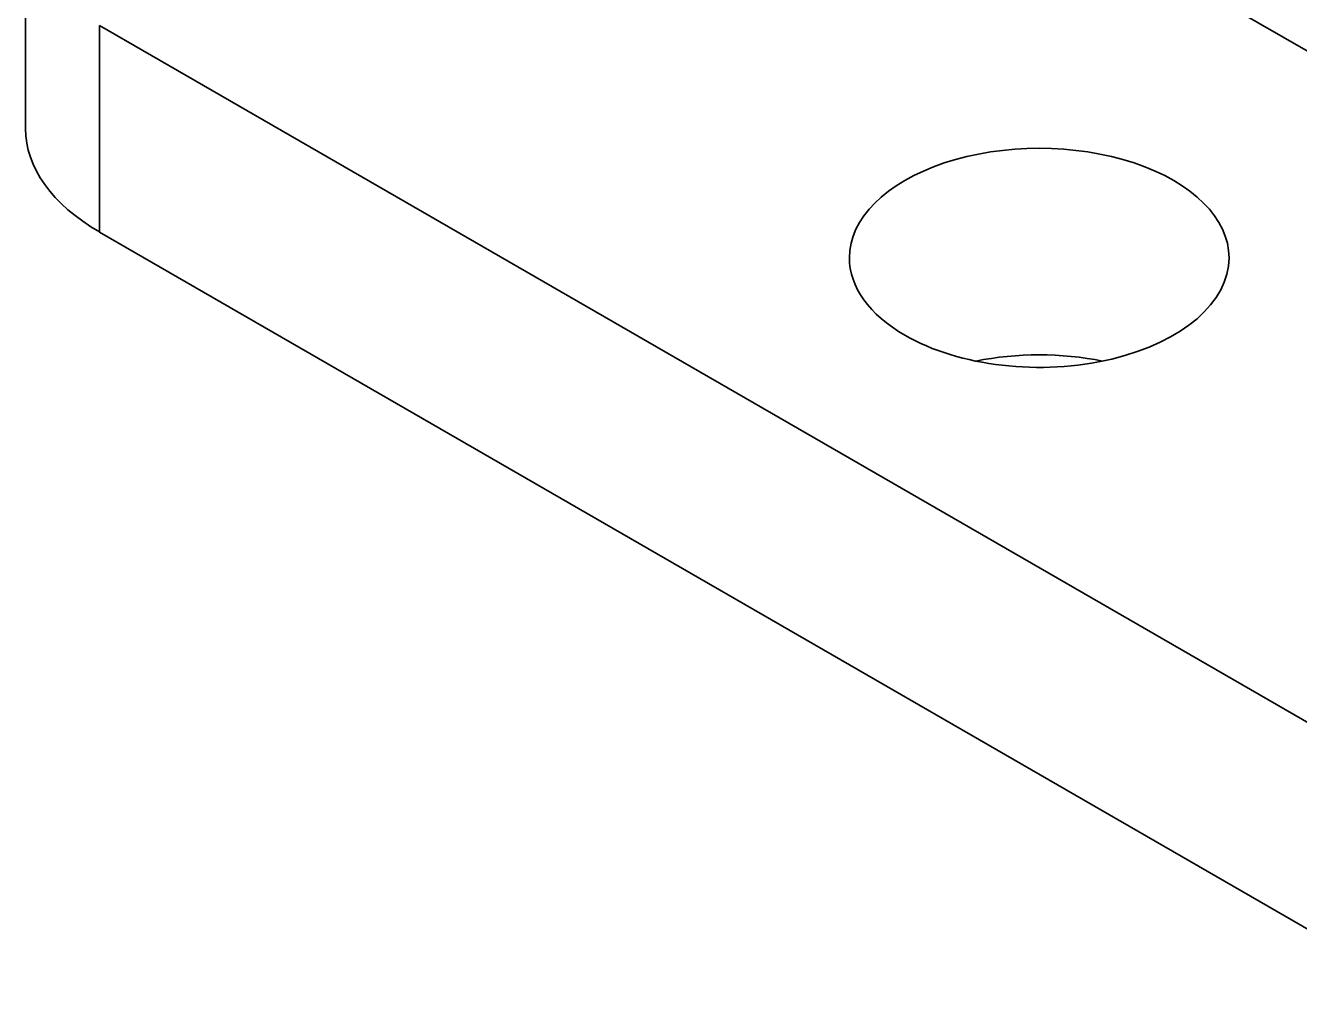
# Model space of a CAD drawing. Header units: millimetres. Extents: x -105 to 105, y -148 to 148.
# Drawn here: x 43.2 to 53.27, y -33.02 to -25.27 of the extents above; entities that cross this region are included whole.
import ezdxf

# ---------------------------------------------------------------- set-up
doc = ezdxf.new("R2010")
doc.units = ezdxf.units.MM
doc.layers.get('0').update_dxf_attribs({"lineweight": 18})

msp = doc.modelspace()

# ---------------------------------------------------------------- linework, layer by layer
at = {"color": 7, "lineweight": 35, "ltscale": 0.315152}
for p, q in [((59.131, -28.819), (48.242, -22.532)), ((43.201, -26.083), (43.201, -24.45)), ((54.394, -31.391), (43.787, -25.267)), ((43.787, -26.9), (43.787, -25.267)), ((54.394, -33.024), (43.787, -26.9))]:
    msp.add_line(p, q, dxfattribs=at)
for centre, major_axis, start_param, end_param in [((45.201, -26.083), (2, 0), 3.141593, 3.926991), ((51.212, -27.104), (1.5, 0), 0, 3.141593), ((51.212, -27.104), (1.5, 0), 3.141593, 3.926991), ((51.212, -27.104), (1.5, 0), 3.926991, 6.283185), ((51.212, -28.737), (1.5, 0), 1.23028, 1.911314)]:
    msp.add_ellipse(centre, major_axis=major_axis, ratio=0.57735, start_param=start_param, end_param=end_param, dxfattribs=at)

doc.saveas('drawing.dxf')
